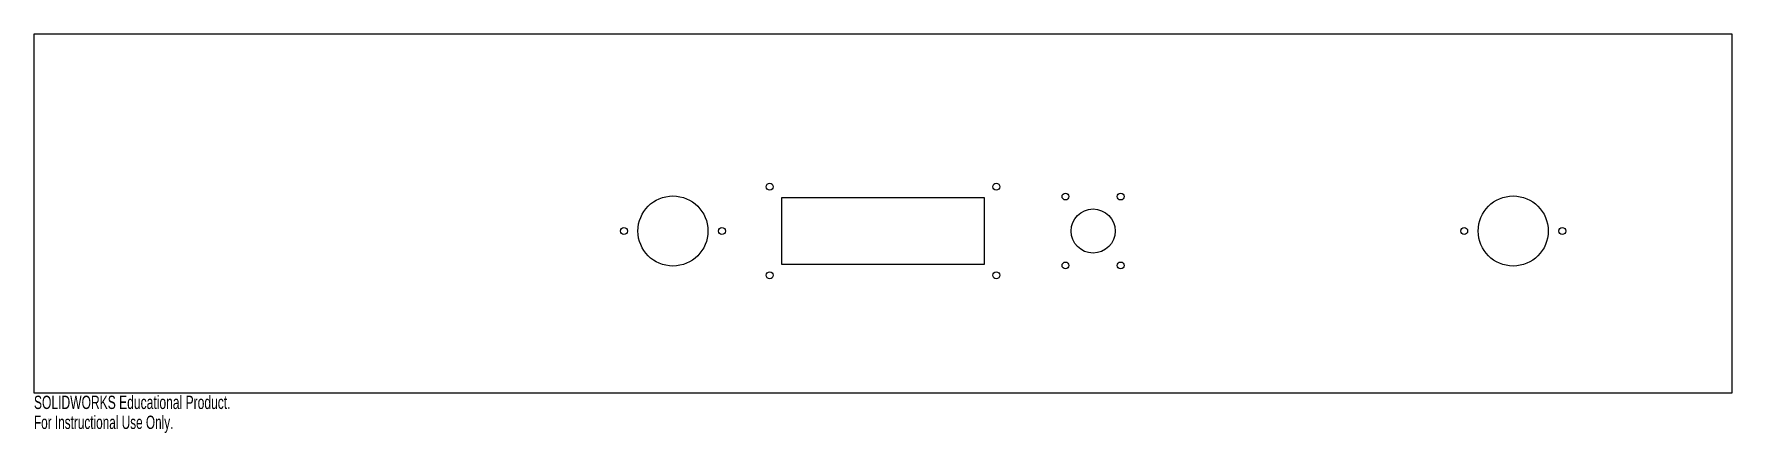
# Model space of a CAD drawing. Extents: x -12.1 to 12.1, y -3.1 to 2.6.
import ezdxf
from ezdxf.enums import TextEntityAlignment as Align

# ---------------------------------------------------------------- set-up
doc = ezdxf.new("R2010")
doc.units = 0
doc.layers.get('0').update_dxf_attribs({"linetype": 'CONTINUOUS'})

msp = doc.modelspace()

# ---------------------------------------------------------------- linework, layer by layer
at = {"color": 7, "linetype": 'CONTINUOUS'}
for p, q in [((12.125, 2.562), (-12.125, 2.562)), ((-12.125, 2.562), (-12.125, -2.562)), ((12.125, -2.562), (12.125, 2.562)), ((1.45, 0.225), (-1.45, 0.225)), ((-1.45, 0.225), (-1.45, -0.725)), ((1.45, -0.725), (1.45, 0.225)), ((-1.45, -0.725), (1.45, -0.725)), ((-12.125, -2.562), (12.125, -2.562))]:
    msp.add_line(p, q, dxfattribs=at)
for centre, radius in [((-3, -0.25), 0.5), ((-1.618, 0.382), 0.0492), ((1.618, 0.382), 0.0492), ((2.606, 0.242), 0.0492), ((3.394, 0.242), 0.0492), ((9, -0.25), 0.5), ((3, -0.25), 0.315), ((-3.7, -0.25), 0.0492), ((-2.3, -0.25), 0.0492), ((8.3, -0.25), 0.0492), ((9.7, -0.25), 0.0492), ((2.606, -0.742), 0.0492), ((3.394, -0.742), 0.0492), ((-1.618, -0.882), 0.0492), ((1.618, -0.882), 0.0492)]:
    msp.add_circle(centre, radius, dxfattribs=at)

# ---------------------------------------------------------------- texts
for s, width, p in [('SOLIDWORKS Educational Product.', 0.677419, (-12.125, -2.848)), ('For Instructional Use Only.', 0.661111, (-12.125, -3.133))]:
    msp.add_text(s, height=0.1903, dxfattribs=dict(at, width=width)).set_placement(p, align=Align.BOTTOM_LEFT)

doc.saveas('drawing.dxf')
